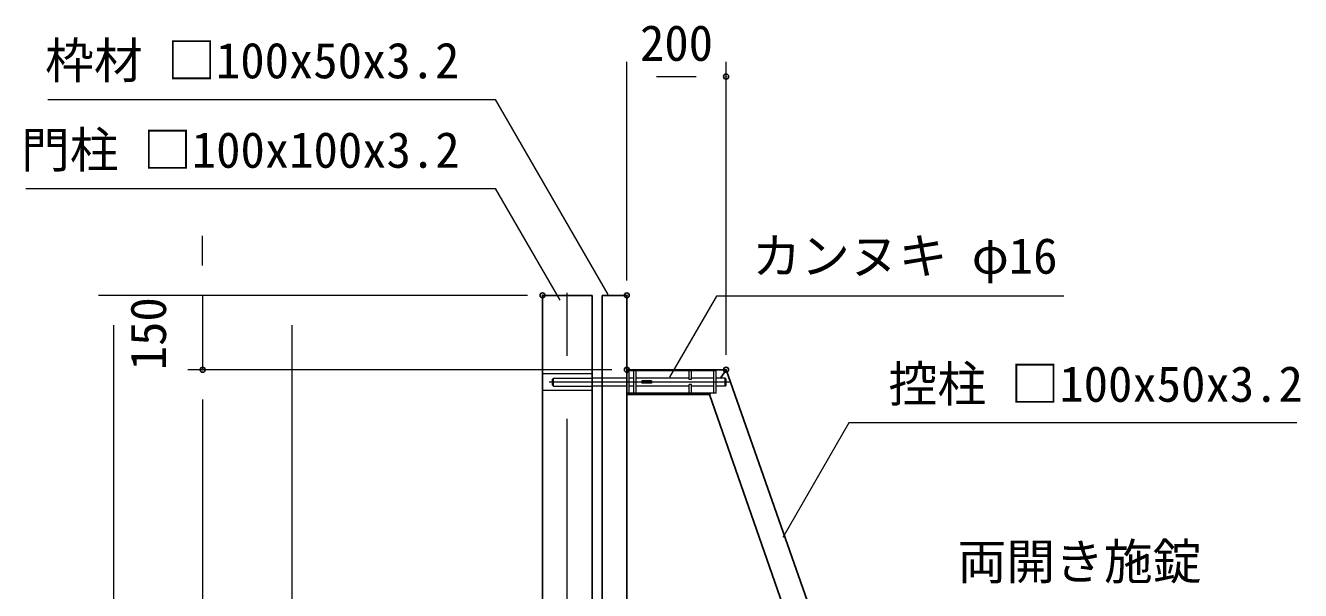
# Model space of a CAD drawing. Units: millimetres, scale not verified. Extents: x -6300 to 6300, y -4455 to 4455.
# Drawn here: x 1841 to 4411, y -93 to 1046 of the extents above; entities that cross this region are included whole.
import ezdxf
from ezdxf.enums import TextEntityAlignment as Align

# ---------------------------------------------------------------- set-up
doc = ezdxf.new("R2010")
doc.units = ezdxf.units.MM
doc.header["$LTSCALE"] = 20
doc.header["$PDMODE"] = 32
doc.header["$PDSIZE"] = 10
doc.linetypes.add('DASHED', pattern=[7.5, 6, -1.5])
doc.linetypes.add('USER1', pattern=[50.8, 31.75, -6.35, 6.35, -6.35])
for name, color, linetype, lineweight in [('0-1_D-STR1', 1, 'Continuous', 25), ('0-3_D-BMK', 2, 'USER1', 13), ('0-4_D-STR3', 3, 'Continuous', 13), ('0-8_D-STR-DIM', 7, 'Continuous', 13), ('0-B_D-STR-TXT', 7, 'Continuous', 13)]:
    doc.layers.add(name, color=color, linetype=linetype, lineweight=lineweight)
doc.layers.add('0-A_Defpoints', color=8, linetype='Continuous')
doc.styles.add('ＭＳ ゴシック', font='')
doc.styles.get('ＭＳ ゴシック').set_extended_font_data('MS Gothic')

msp = doc.modelspace()

# ---------------------------------------------------------------- linework, layer by layer
at = {"layer": '0-1_D-STR1'}
for p, q in [((2883.29, -1348.02), (2883.29, 501.98)), ((2983.29, 501.98), (2883.29, 501.98)), ((2983.29, -1034.96), (2983.29, 501.98)), ((3003.29, 501.98), (3053.29, 501.98)), ((3053.29, -898.02), (3053.29, 501.98)), ((3053.29, 351.98), (3253.29, 351.98)), ((3241.96, 334.98), (3253.29, 351.98)), ((3253.29, 351.98), (3657.46, -798.02)), ((3053.29, 301.98), (3219.96, 301.98)), ((3219.96, 301.98), (3221.63, 304.48)), ((3219.96, 301.98), (3603.29, -798.02))]:
    msp.add_line(p, q, dxfattribs=at)
msp.add_lwpolyline([(3053.29, -898.02), (3003.29, -898.02), (3003.29, 501.98)], dxfattribs=at)
at = {"layer": '0-3_D-BMK'}
for p, q in [((2933.29, -1398.02), (2933.29, 551.98)), ((3259.96, 326.98), (2896.62, 326.98))]:
    msp.add_line(p, q, dxfattribs=at)
at = {"layer": '0-4_D-STR3', "linetype": 'DASHED'}
for p, q in [((2983.29, 343.98), (2883.29, 343.98)), ((2905.29, 318.98), (2905.29, 334.98)), ((2905.29, 334.98), (2983.29, 334.98)), ((2983.29, 309.98), (2883.29, 309.98)), ((2905.29, 318.98), (2903.29, 320.98)), ((2905.29, 318.98), (2983.29, 318.98))]:
    msp.add_line(p, q, dxfattribs=at)
at = {"layer": '0-4_D-STR3'}
for p, q in [((3053.29, 334.98), (2983.29, 334.98)), ((3233.29, 349.48), (3053.29, 349.48)), ((3053.29, 304.48), (3053.29, 349.48)), ((3057.79, 304.48), (3057.79, 349.48)), ((3066.79, 334.98), (3057.79, 334.98)), ((3066.79, 349.48), (3066.79, 304.48)), ((3071.29, 349.48), (3071.29, 304.48)), ((3178.79, 334.98), (3071.29, 334.98)), ((3178.79, 331.98), (3178.79, 349.48)), ((3183.29, 331.98), (3183.29, 349.48)), ((3228.79, 334.98), (3183.29, 334.98)), ((3228.79, 304.48), (3228.79, 349.48)), ((3233.29, 304.48), (3233.29, 349.48)), ((3251.29, 318.98), (3251.29, 334.98)), ((3053.29, 318.98), (2983.29, 318.98)), ((3066.79, 318.98), (3057.79, 318.98)), ((3178.79, 318.98), (3071.29, 318.98)), ((3103.29, 329.23), (3083.29, 329.23)), ((3083.29, 329.23), (3083.29, 324.73)), ((3103.29, 324.73), (3083.29, 324.73)), ((3103.29, 329.23), (3103.29, 324.73)), ((3183.29, 331.98), (3178.79, 331.98)), ((3183.29, 321.98), (3178.79, 321.98)), ((3178.79, 304.48), (3178.79, 321.98)), ((3183.29, 304.48), (3183.29, 321.98)), ((3228.79, 318.98), (3183.29, 318.98)), ((3251.29, 318.98), (3233.29, 318.98)), ((3251.29, 318.98), (3253.29, 320.98)), ((3233.29, 304.48), (3053.29, 304.48))]:
    msp.add_line(p, q, dxfattribs=at)
at = {"layer": '0-4_D-STR3', "linetype": 'DASHED'}
msp.add_lwpolyline([(2903.29, 320.98), (2903.29, 332.98), (2905.29, 334.98)], dxfattribs=at)
at = {"layer": '0-4_D-STR3'}
msp.add_lwpolyline([(3253.29, 320.98), (3253.29, 332.98), (3251.29, 334.98), (3233.29, 334.98)], dxfattribs=at)
at = {"layer": '0-8_D-STR-DIM'}
for p, q in [((3053.29, 531.98), (3053.29, 973.35)), ((3253.29, 381.98), (3253.29, 973.35)), ((3113.29, 943.35), (3193.29, 943.35)), ((2198.18, 561.98), (2198.18, 621.98)), ((2853.29, 501.98), (1988.18, 501.98)), ((2853.29, 501.98), (2168.18, 501.98)), ((2198.18, 501.98), (2198.18, 351.98)), ((2853.29, 501.98), (2348.18, 501.98)), ((2018.18, 441.98), (2018.18, -1288.02)), ((2378.18, 441.98), (2378.18, -838.02)), ((3023.29, 351.98), (2168.18, 351.98)), ((3023.29, 351.98), (2168.18, 351.98)), ((2198.18, 291.98), (2198.18, 231.98)), ((2198.18, 291.98), (2198.18, -938.02))]:
    msp.add_line(p, q, dxfattribs=at)
at = {"layer": '0-A_Defpoints'}
for p in [(3253.29, 943.35), (2883.29, 501.98), (3053.29, 501.98), (2198.18, 351.98), (3053.29, 351.98), (3253.29, 351.98)]:
    msp.add_point(p, dxfattribs=at)
at = {"layer": '0-B_D-STR-TXT'}
for points in [[(1886.01, 897.42), (2787.78, 897.42), (3015.09, 503.71)], [(1841.59, 717.36), (2787.9, 717.36), (2918.01, 492.01)], [(3934.12, 500.53), (3234.13, 500.53), (3139.55, 336.71)], [(4403.98, 244.62), (3501.07, 244.62), (3367.47, 13.23)]]:
    msp.add_lwpolyline(points, dxfattribs=at)

# ---------------------------------------------------------------- texts
at = {"layer": '0-8_D-STR-DIM', "style": 'ＭＳ ゴシック'}
msp.add_text('200', height=72.14, dxfattribs=at).set_placement((3079.79, 953.47), align=Align.BOTTOM_LEFT)
msp.add_text('150', height=72.14, rotation=90, dxfattribs=at).set_placement((2146.06, 351.01), align=Align.BOTTOM_LEFT)
at = {"layer": '0-B_D-STR-TXT', "style": 'ＭＳ ゴシック'}
for s, p in [('枠材 □100x50x3.2', (1880.68, 918.21)), ('門柱 □100x100x3.2', (1832.07, 737.77)), ('カンヌキ φ16', (3305.95, 523.98)), ('控柱 □100x50x3.2', (3580.88, 265.59)), ('両開き施錠', (3719.67, -92.75))]:
    msp.add_text(s, height=72.14, dxfattribs=at).set_placement(p, align=Align.BOTTOM_LEFT)

doc.saveas('drawing.dxf')
